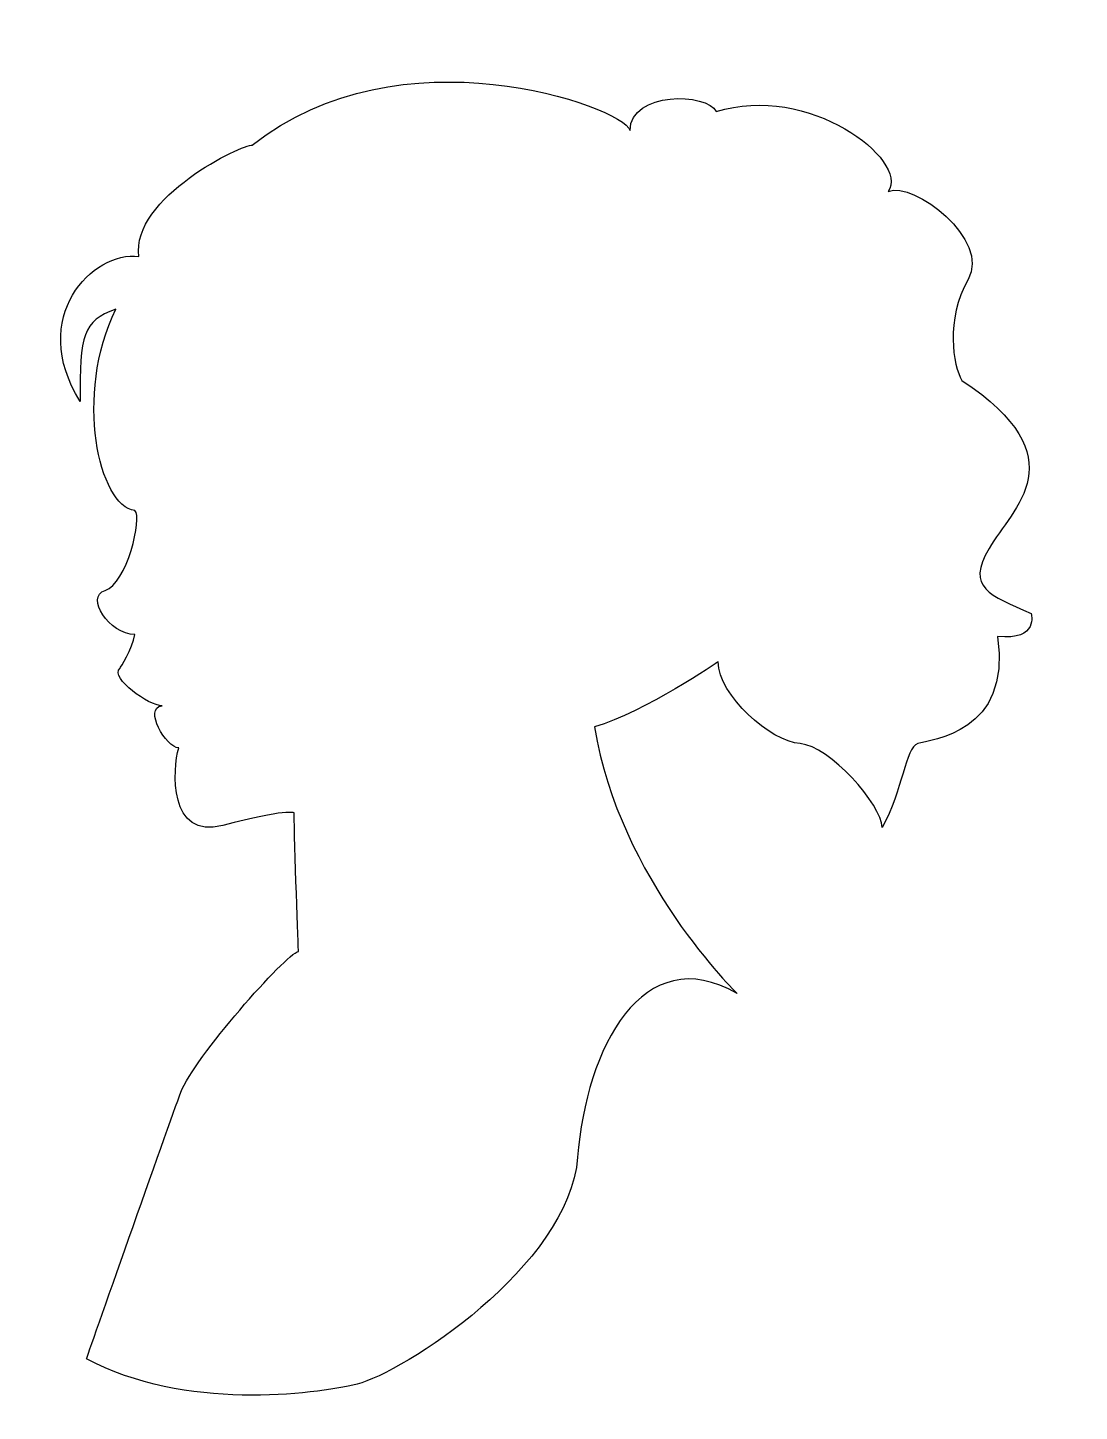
# Model space of a CAD drawing. Header units: centimetres. Extents: x -6.7 to 6.9, y -8.7 to 9.2.
import ezdxf

# ---------------------------------------------------------------- set-up
doc = ezdxf.new("R2010")
doc.units = ezdxf.units.CM
doc.header["$MEASUREMENT"] = 0
doc.layers.add('Camada 1', color=7, linetype='Continuous')

msp = doc.modelspace()

# ---------------------------------------------------------------- linework, layer by layer
at = {"layer": 'Camada 1'}
msp.add_open_spline([(2.46879, -3.29447), (2.46879, -3.29447), (0.94918, -1.82918), (0.62359, 0.15175), (0.62359, 0.15175), (1.27481, 0.34175), (2.22458, 0.99299), (2.22458, 0.99299), (2.22458, 0.99299), (2.22458, 0.55878), (2.90302, -0.0382), (3.28286, -0.06529), (3.28286, -0.06529), (3.66267, -0.09246), (4.34111, -0.85213), (4.34111, -1.15074), (4.34111, -1.15074), (4.61244, -0.66229), (4.63953, -0.11955), (4.80236, -0.06529), (4.80236, -0.06529), (4.96518, -0.01108), (6.02344, 0.07034), (5.83355, 1.31861), (5.83355, 1.31861), (6.37629, 1.26432), (6.26768, 1.61703), (6.26768, 1.61703), (6.26768, 1.61703), (5.72502, 1.86124), (5.4266, 1.94265), (5.72502, 2.45827), (5.72502, 2.45827), (6.02344, 2.97381), (6.89173, 3.62498), (5.3722, 4.62902), (5.3722, 4.62902), (5.26369, 4.81902), (5.15511, 5.41592), (5.45361, 5.93151), (5.45361, 5.93151), (5.75211, 6.44708), (4.74815, 7.20685), (4.42253, 7.07118), (4.42253, 7.07118), (4.69386, 7.47822), (3.39126, 8.48226), (2.19738, 8.10234), (2.19738, 8.10234), (2.08885, 8.34655), (1.08489, 8.3737), (1.08489, 7.85813), (1.08489, 7.85813), (0.9763, 8.18375), (-1.90003, 9.18771), (-3.79948, 7.66816), (-3.79948, 7.66816), (-3.90796, 7.69534), (-5.3733, 6.98985), (-5.26477, 6.23005), (-5.26477, 6.23005), (-5.86172, 6.31146), (-6.70289, 5.44315), (-6.02452, 4.35773), (-6.02452, 4.35773), (-6.02452, 5.22609), (-5.99743, 5.38889), (-5.56325, 5.55166), (-5.56325, 5.55166), (-6.10594, 4.43914), (-5.78031, 3.00094), (-5.31904, 2.94673), (-5.31904, 2.94673), (-5.21048, 2.86532), (-5.42757, 1.99698), (-5.69893, 1.91557), (-5.69893, 1.91557), (-5.97029, 1.83416), (-5.64466, 1.34574), (-5.31904, 1.34574), (-5.31904, 1.34574), (-5.34619, 1.15582), (-5.50901, 0.91161), (-5.50901, 0.91161), (-5.50901, 0.91161), (-5.64466, 0.77591), (-5.12909, 0.42319), (-4.96627, 0.42319), (-4.96627, 0.42319), (-5.21048, 0.39599), (-4.91203, -0.11955), (-4.74921, -0.11955), (-4.74921, -0.11955), (-4.83062, -0.39088), (-4.88486, -1.31354), (-4.17938, -1.12351), (-4.17938, -1.12351), (-3.36036, -0.90316), (-3.25678, -0.96071), (-3.25678, -0.96071), (-3.25678, -0.96071), (-3.25678, -1.3407), (-3.20251, -2.75162), (-3.20251, -2.75162), (-3.20251, -2.75162), (-3.36533, -2.77879), (-4.55927, -4.13552), (-4.72207, -4.56973), (-4.72207, -4.56973), (-4.88487, -5.00394), (-5.94311, -8.01599), (-5.94311, -8.01599), (-5.94311, -8.01599), (-4.66777, -8.69425), (-3.01251, -8.47724), (-2.44267, -8.34161), (-2.44267, -8.34161), (-1.87284, -8.20583), (0.29788, -6.82208), (0.40647, -5.41101), (0.40647, -5.41101), (0.51506, -3.99994), (1.24771, -2.58901), (2.46879, -3.29447)], degree=3, knots=[0, 0, 0, 0, 0.03125, 0.03125, 0.03125, 0.03125, 0.0625, 0.0625, 0.0625, 0.0625, 0.09375, 0.09375, 0.09375, 0.09375, 0.125, 0.125, 0.125, 0.125, 0.15625, 0.15625, 0.15625, 0.15625, 0.1875, 0.1875, 0.1875, 0.1875, 0.21875, 0.21875, 0.21875, 0.21875, 0.25, 0.25, 0.25, 0.25, 0.28125, 0.28125, 0.28125, 0.28125, 0.3125, 0.3125, 0.3125, 0.3125, 0.34375, 0.34375, 0.34375, 0.34375, 0.375, 0.375, 0.375, 0.375, 0.40625, 0.40625, 0.40625, 0.40625, 0.4375, 0.4375, 0.4375, 0.4375, 0.46875, 0.46875, 0.46875, 0.46875, 0.5, 0.5, 0.5, 0.5, 0.53125, 0.53125, 0.53125, 0.53125, 0.5625, 0.5625, 0.5625, 0.5625, 0.59375, 0.59375, 0.59375, 0.59375, 0.625, 0.625, 0.625, 0.625, 0.65625, 0.65625, 0.65625, 0.65625, 0.6875, 0.6875, 0.6875, 0.6875, 0.71875, 0.71875, 0.71875, 0.71875, 0.75, 0.75, 0.75, 0.75, 0.78125, 0.78125, 0.78125, 0.78125, 0.8125, 0.8125, 0.8125, 0.8125, 0.84375, 0.84375, 0.84375, 0.84375, 0.875, 0.875, 0.875, 0.875, 0.90625, 0.90625, 0.90625, 0.90625, 0.9375, 0.9375, 0.9375, 0.9375, 1, 1, 1, 1], dxfattribs=at)

doc.saveas('drawing.dxf')
